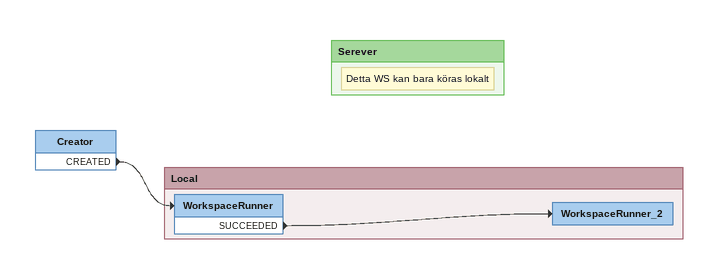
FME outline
Creator
    CREATED -> WorkspaceRunner

Bookmark: Local
WorkspaceRunner
    SUCCEEDED -> WorkspaceRunner_2
WorkspaceRunner_2

Bookmark: Serever
Note: Detta WS kan bara köras lokalt
